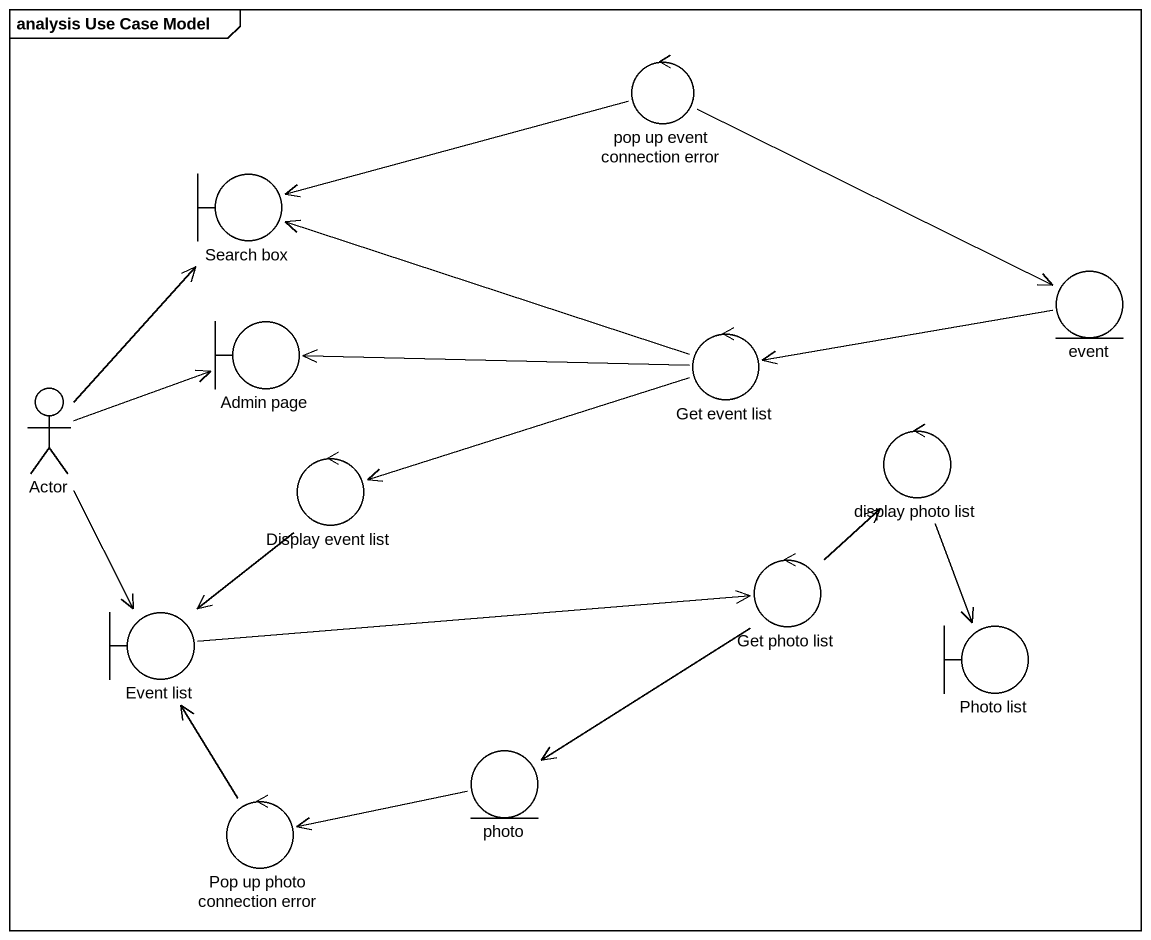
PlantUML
@startuml
mainframe analysis Use Case Model
control "pop up event connection error" as pop_up_event_connection
boundary "Search box" as Search_box
entity event
boundary "Admin page" as Admin_page
control "Get event list" as Get_event_list
actor "Actor" as Actor_
control "Display event list" as Display_event_list
control "display photo list" as display_photo_list
boundary "Event list" as Event_list
control "Get photo list" as Get_photo_list
boundary "Photo list" as Photo_list
entity photo
control "Pop up photo connection error" as Pop_up_photo_connection
pop_up_event_connection -left-> Search_box
pop_up_event_connection -right-> event
event -left-> Get_event_list
Get_event_list -left-> Search_box
Get_event_list -left-> Admin_page
Get_event_list -left-> Display_event_list
Actor_ -up-> Search_box
Actor_ -right-> Admin_page
Actor_ --> Event_list
Display_event_list --> Event_list
display_photo_list --> Photo_list
Event_list -right-> Get_photo_list
Get_photo_list -up-> display_photo_list
Get_photo_list --> photo
photo -left-> Pop_up_photo_connection
Pop_up_photo_connection -up-> Event_list
@enduml
